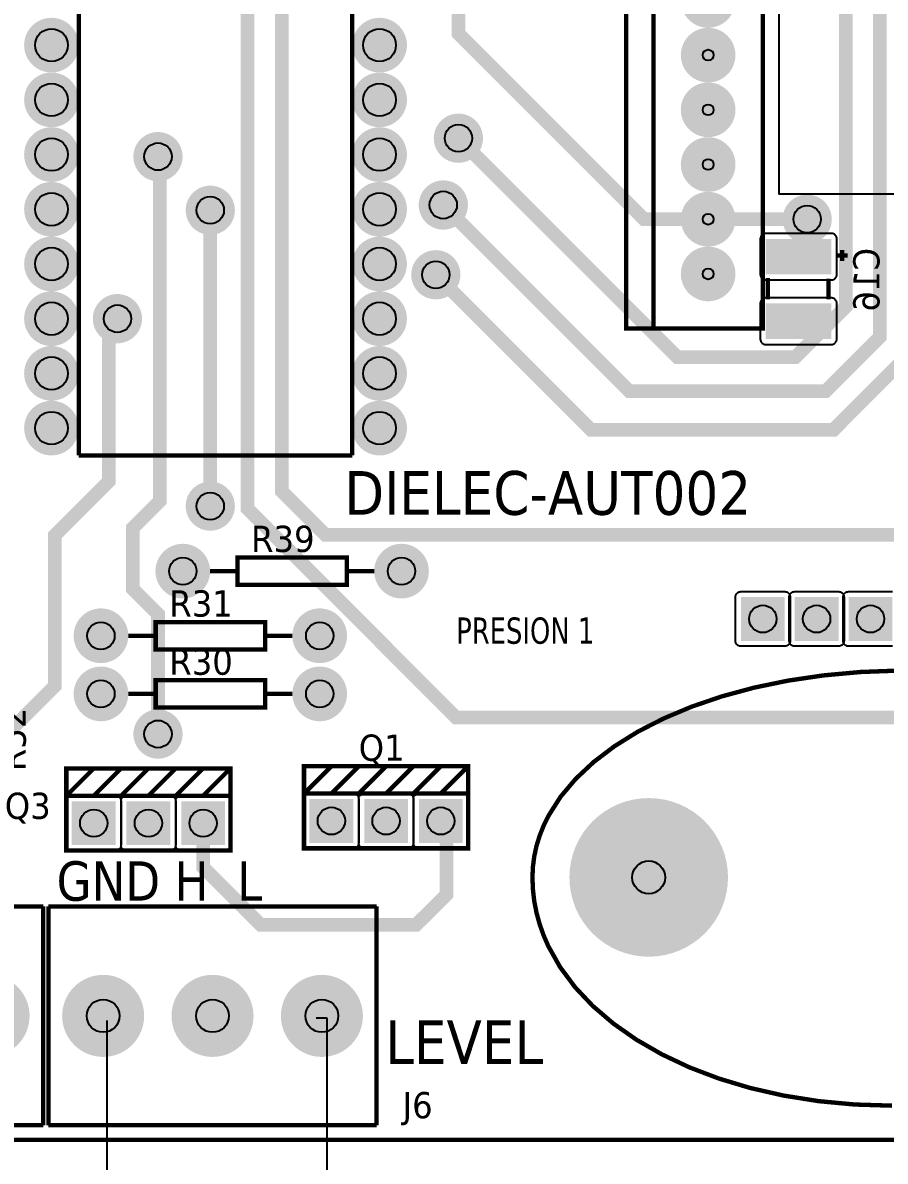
# Model space of a CAD drawing. Header units: millimetres. Extents: x 123.5 to 144.3, y 105.4 to 121.6.
# Drawn here: x 127.114 to 129.48, y 109.2 to 112.322 of the extents above; entities that cross this region are included whole.
import ezdxf

# ---------------------------------------------------------------- set-up
doc = ezdxf.new("R2010")
doc.units = ezdxf.units.MM
doc.layers.add('DESC', color=250, linetype='Continuous')
doc.layers.add('WIRES', color=7, linetype='Continuous')
doc.styles.get("Standard").update_dxf_attribs({"font": 'tahoma.ttf'})

# ---------------------------------------------------------------- blocks, each defined once
blk = doc.blocks.new('RPAD')
blk.add_trace([(-0.5, -0.5), (-0.5, 0.5), (0.5, -0.5), (0.5, 0.5)])
blk = doc.blocks.new('EPAD')
at = {"const_width": 0.5}
blk.add_lwpolyline([(-0.25, 0, 1), (0.25, 0, 1)], format="xyb", close=True, dxfattribs=at)
blk = doc.blocks.new('tarjetaa')
for points, const_width in [([(127.5557, 109.8881), (132.5833, 109.8881), (132.5833, 114.3448), (127.5557, 114.3448), (127.5557, 109.8881)], 0.008), ([(127.5557, 109.8881), (132.5833, 109.8881), (132.5833, 114.3448), (127.5557, 114.3448), (127.5557, 109.8881)], 0.008), ([(127.5557, 109.8881), (132.5833, 109.8881), (132.5833, 114.3448), (127.5557, 114.3448), (127.5557, 109.8881)], 0.008), ([(129.7128, 111.3707), (129.9628, 111.3707), (129.9628, 113.4707), (129.7128, 113.4707), (129.7128, 111.3707)], 0.008), ([(129.7128, 111.3707), (129.9628, 111.3707), (129.9628, 113.4707), (129.7128, 113.4707), (129.7128, 111.3707)], 0.008), ([(129.7128, 111.3707), (129.9628, 111.3707), (129.9628, 113.4707), (129.7128, 113.4707), (129.7128, 111.3707)], 0.008), ([(129.7628, 111.3707), (129.7628, 113.4707)], 0.008), ([(129.7628, 111.3707), (129.7628, 113.4707)], 0.008), ([(129.7628, 111.3707), (129.7628, 113.4707)], 0.008), ([(128.712, 113.1389), (128.712, 111.1389)], 0.008), ([(128.712, 113.1389), (128.712, 111.1389)], 0.008), ([(128.712, 113.1389), (128.712, 111.1389)], 0.008), ([(129.212, 113.1389), (129.212, 111.1389)], 0.008), ([(129.212, 113.1389), (129.212, 111.1389)], 0.008), ([(129.212, 113.1389), (129.212, 111.1389)], 0.008), ([(130.4312, 110.9935), (129.1629, 110.9935), (129.0832, 111.0731), (129.0832, 112.6547), (128.9753, 112.7626)], 0.025), ([(131.8375, 110.9676), (130.9824, 110.9676), (130.675, 110.6601), (129.4017, 110.6601), (129.0203, 111.0416), (129.0203, 112.5398), (128.9117, 112.6484)], 0.025), ([(130.0439, 111.5707), (129.8628, 111.5707), (129.7455, 111.5707), (129.4065, 111.9098), (129.4065, 112.3407), (129.3861, 112.361)], 0.025), ([(129.4061, 111.7188), (129.8065, 111.3183), (130.0222, 111.3183), (130.1147, 111.4108), (130.1147, 112.0259), (130.3825, 112.2936)], 0.025), ([(129.3785, 111.5967), (129.7188, 111.2564), (130.0776, 111.2564), (130.1769, 111.3557), (130.1769, 111.6217), (130.1769, 111.955), (130.3932, 112.1713), (130.587, 112.1713), (130.662, 112.2463)], 0.025), ([(128.8568, 110.6296), (128.8568, 110.8487), (128.8105, 110.895), (128.8105, 111.0061), (128.8599, 111.0555), (128.8599, 111.6821), (128.8568, 111.6851)], 0.025), ([(128.9524, 111.0463), (128.9524, 111.5596), (128.9524, 111.5871)], 0.025), ([(129.3648, 111.4692), (129.6485, 111.1855), (130.0918, 111.1855), (130.4109, 111.5047), (130.6591, 111.5047)], 0.025), ([(130.0981, 111.5042), (130.1181, 111.5042)], 0.008), ([(130.0981, 111.5042), (130.1181, 111.5042)], 0.008), ([(130.0981, 111.5042), (130.1181, 111.5042)], 0.008), ([(130.1081, 111.4942), (130.1081, 111.5142)], 0.008), ([(130.1081, 111.4942), (130.1081, 111.5142)], 0.008), ([(130.1081, 111.4942), (130.1081, 111.5142)], 0.008), ([(129.9721, 111.4242), (129.9721, 111.4632)], 0.008), ([(129.9721, 111.4242), (129.9721, 111.4632)], 0.008), ([(129.9721, 111.4242), (129.9721, 111.4632)], 0.008), ([(130.0831, 111.4242), (130.0831, 111.4622)], 0.008), ([(130.0831, 111.4242), (130.0831, 111.4622)], 0.008), ([(130.0831, 111.4242), (130.0831, 111.4622)], 0.008), ([(127.9415, 110.5692), (128.1384, 110.5692), (128.2722, 110.4353), (128.3863, 110.4353), (128.4792, 110.5282), (128.668, 110.7171), (128.668, 110.9183), (128.668, 110.9926), (128.7671, 111.0917), (128.7671, 111.3734), (128.7826, 111.3889)], 0.025), ([(129.212, 111.1389), (128.712, 111.1389)], 0.008), ([(129.212, 111.1389), (128.712, 111.1389)], 0.008), ([(129.212, 111.1389), (128.712, 111.1389)], 0.008), ([(129.0021, 110.9024), (129.2021, 110.9024), (129.2021, 110.9524), (129.0021, 110.9524), (129.0021, 110.9024)], 0.008), ([(129.0021, 110.9024), (129.2021, 110.9024), (129.2021, 110.9524), (129.0021, 110.9524), (129.0021, 110.9024)], 0.008), ([(129.0021, 110.9024), (129.2021, 110.9024), (129.2021, 110.9524), (129.0021, 110.9524), (129.0021, 110.9024)], 0.008), ([(128.9521, 110.9274), (129.0021, 110.9274)], 0.008), ([(128.9521, 110.9274), (129.0021, 110.9274)], 0.008), ([(128.9521, 110.9274), (129.0021, 110.9274)], 0.008), ([(129.2021, 110.9274), (129.2521, 110.9274)], 0.008), ([(129.2021, 110.9274), (129.2521, 110.9274)], 0.008), ([(129.2021, 110.9274), (129.2521, 110.9274)], 0.008), ([(128.8525, 110.7843), (129.0525, 110.7843), (129.0525, 110.8343), (128.8525, 110.8343), (128.8525, 110.7843)], 0.008), ([(128.8525, 110.7843), (129.0525, 110.7843), (129.0525, 110.8343), (128.8525, 110.8343), (128.8525, 110.7843)], 0.008), ([(128.8525, 110.7843), (129.0525, 110.7843), (129.0525, 110.8343), (128.8525, 110.8343), (128.8525, 110.7843)], 0.008), ([(128.8025, 110.8093), (128.8525, 110.8093)], 0.008), ([(128.8025, 110.8093), (128.8525, 110.8093)], 0.008), ([(128.8025, 110.8093), (128.8525, 110.8093)], 0.008), ([(129.0525, 110.8093), (129.1025, 110.8093)], 0.008), ([(129.0525, 110.8093), (129.1025, 110.8093)], 0.008), ([(129.0525, 110.8093), (129.1025, 110.8093)], 0.008), ([(130.2108, 110.7456), (130.141, 110.743), (130.0735, 110.7368), (130.0086, 110.7272), (129.9467, 110.7144), (129.888, 110.6985), (129.8328, 110.6797), (129.7815, 110.6581), (129.7343, 110.634), (129.6916, 110.6074), (129.6536, 110.5786), (129.6206, 110.5477), (129.5929, 110.5149), (129.5709, 110.4803), (129.5621, 110.4624), (129.5548, 110.4441), (129.549, 110.4254), (129.5449, 110.4065), (129.5424, 110.3872), (129.5415, 110.3676), (129.5424, 110.3457), (129.5448, 110.3242), (129.5489, 110.3031), (129.5546, 110.2823), (129.5618, 110.2619), (129.5705, 110.2419), (129.5922, 110.2034), (129.6195, 110.1668), (129.652, 110.1324), (129.6895, 110.1004), (129.7316, 110.0709), (129.778, 110.0442), (129.8284, 110.0204), (129.8826, 109.9998), (129.9402, 109.9825), (130.001, 109.9687), (130.0646, 109.9586), (130.1307, 109.9524), (130.199, 109.9503)], 0.008), ([(130.2108, 110.7456), (130.141, 110.743), (130.0735, 110.7368), (130.0086, 110.7272), (129.9467, 110.7144), (129.888, 110.6985), (129.8328, 110.6797), (129.7815, 110.6581), (129.7343, 110.634), (129.6916, 110.6074), (129.6536, 110.5786), (129.6206, 110.5477), (129.5929, 110.5149), (129.5709, 110.4803), (129.5621, 110.4624), (129.5548, 110.4441), (129.549, 110.4254), (129.5449, 110.4065), (129.5424, 110.3872), (129.5415, 110.3676), (129.5424, 110.3457), (129.5448, 110.3242), (129.5489, 110.3031), (129.5546, 110.2823), (129.5618, 110.2619), (129.5705, 110.2419), (129.5922, 110.2034), (129.6195, 110.1668), (129.652, 110.1324), (129.6895, 110.1004), (129.7316, 110.0709), (129.778, 110.0442), (129.8284, 110.0204), (129.8826, 109.9998), (129.9402, 109.9825), (130.001, 109.9687), (130.0646, 109.9586), (130.1307, 109.9524), (130.199, 109.9503)], 0.008), ([(130.2108, 110.7456), (130.141, 110.743), (130.0735, 110.7368), (130.0086, 110.7272), (129.9467, 110.7144), (129.888, 110.6985), (129.8328, 110.6797), (129.7815, 110.6581), (129.7343, 110.634), (129.6916, 110.6074), (129.6536, 110.5786), (129.6206, 110.5477), (129.5929, 110.5149), (129.5709, 110.4803), (129.5621, 110.4624), (129.5548, 110.4441), (129.549, 110.4254), (129.5449, 110.4065), (129.5424, 110.3872), (129.5415, 110.3676), (129.5424, 110.3457), (129.5448, 110.3242), (129.5489, 110.3031), (129.5546, 110.2823), (129.5618, 110.2619), (129.5705, 110.2419), (129.5922, 110.2034), (129.6195, 110.1668), (129.652, 110.1324), (129.6895, 110.1004), (129.7316, 110.0709), (129.778, 110.0442), (129.8284, 110.0204), (129.8826, 109.9998), (129.9402, 109.9825), (130.001, 109.9687), (130.0646, 109.9586), (130.1307, 109.9524), (130.199, 109.9503)], 0.008), ([(128.8525, 110.678), (129.0525, 110.678), (129.0525, 110.728), (128.8525, 110.728), (128.8525, 110.678)], 0.008), ([(128.8525, 110.678), (129.0525, 110.678), (129.0525, 110.728), (128.8525, 110.728), (128.8525, 110.678)], 0.008), ([(128.8525, 110.678), (129.0525, 110.678), (129.0525, 110.728), (128.8525, 110.728), (128.8525, 110.678)], 0.008), ([(128.8025, 110.703), (128.8525, 110.703)], 0.008), ([(128.8025, 110.703), (128.8525, 110.703)], 0.008), ([(128.8025, 110.703), (128.8525, 110.703)], 0.008), ([(129.0525, 110.703), (129.1025, 110.703)], 0.008), ([(129.0525, 110.703), (129.1025, 110.703)], 0.008), ([(129.0525, 110.703), (129.1025, 110.703)], 0.008), ([(128.6892, 110.5168), (128.6892, 110.5668), (128.9892, 110.5668), (128.9892, 110.5168)], 0.008), ([(128.6892, 110.5168), (128.7392, 110.5668)], 0.008), ([(128.6892, 110.5168), (128.6892, 110.5668), (128.9892, 110.5668), (128.9892, 110.5168)], 0.008), ([(128.6892, 110.5168), (128.7392, 110.5668)], 0.008), ([(128.6892, 110.5168), (128.6892, 110.5668), (128.9892, 110.5668), (128.9892, 110.5168)], 0.008), ([(128.6892, 110.5168), (128.7392, 110.5668)], 0.008), ([(128.7392, 110.5168), (128.7892, 110.5668)], 0.008), ([(128.7392, 110.5168), (128.7892, 110.5668)], 0.008), ([(128.7392, 110.5168), (128.7892, 110.5668)], 0.008), ([(128.7892, 110.5168), (128.8392, 110.5668)], 0.008), ([(128.7892, 110.5168), (128.8392, 110.5668)], 0.008), ([(128.7892, 110.5168), (128.8392, 110.5668)], 0.008), ([(128.8392, 110.5168), (128.8892, 110.5668)], 0.008), ([(128.8392, 110.5168), (128.8892, 110.5668)], 0.008), ([(128.8392, 110.5168), (128.8892, 110.5668)], 0.008), ([(128.8892, 110.5168), (128.9392, 110.5668)], 0.008), ([(128.8892, 110.5168), (128.9392, 110.5668)], 0.008), ([(128.8892, 110.5168), (128.9392, 110.5668)], 0.008), ([(128.9392, 110.5168), (128.9892, 110.5668)], 0.008), ([(128.9392, 110.5168), (128.9892, 110.5668)], 0.008), ([(128.9392, 110.5168), (128.9892, 110.5668)], 0.008), ([(129.1238, 110.5207), (129.1238, 110.5707), (129.4238, 110.5707), (129.4238, 110.5207)], 0.008), ([(129.1238, 110.5207), (129.1738, 110.5707)], 0.008), ([(129.1238, 110.5207), (129.1238, 110.5707), (129.4238, 110.5707), (129.4238, 110.5207)], 0.008), ([(129.1238, 110.5207), (129.1738, 110.5707)], 0.008), ([(129.1238, 110.5207), (129.1238, 110.5707), (129.4238, 110.5707), (129.4238, 110.5207)], 0.008), ([(129.1238, 110.5207), (129.1738, 110.5707)], 0.008), ([(129.1738, 110.5207), (129.2238, 110.5707)], 0.008), ([(129.1738, 110.5207), (129.2238, 110.5707)], 0.008), ([(129.1738, 110.5207), (129.2238, 110.5707)], 0.008), ([(129.2238, 110.5207), (129.2738, 110.5707)], 0.008), ([(129.2238, 110.5207), (129.2738, 110.5707)], 0.008), ([(129.2238, 110.5207), (129.2738, 110.5707)], 0.008), ([(129.2738, 110.5207), (129.3238, 110.5707)], 0.008), ([(129.2738, 110.5207), (129.3238, 110.5707)], 0.008), ([(129.2738, 110.5207), (129.3238, 110.5707)], 0.008), ([(129.3238, 110.5207), (129.3738, 110.5707)], 0.008), ([(129.3238, 110.5207), (129.3738, 110.5707)], 0.008), ([(129.3238, 110.5207), (129.3738, 110.5707)], 0.008), ([(129.3738, 110.5207), (129.4238, 110.5707)], 0.008), ([(129.3738, 110.5207), (129.4238, 110.5707)], 0.008), ([(129.3738, 110.5207), (129.4238, 110.5707)], 0.008), ([(128.6892, 110.4168), (128.9892, 110.4168), (128.9892, 110.5168), (128.6892, 110.5168), (128.6892, 110.4168)], 0.008), ([(128.6892, 110.4168), (128.9892, 110.4168), (128.9892, 110.5168), (128.6892, 110.5168), (128.6892, 110.4168)], 0.008), ([(128.6892, 110.4168), (128.9892, 110.4168), (128.9892, 110.5168), (128.6892, 110.5168), (128.6892, 110.4168)], 0.008), ([(129.1238, 110.4207), (129.4238, 110.4207), (129.4238, 110.5207), (129.1238, 110.5207), (129.1238, 110.4207)], 0.008), ([(129.1238, 110.4207), (129.4238, 110.4207), (129.4238, 110.5207), (129.1238, 110.5207), (129.1238, 110.4207)], 0.008), ([(129.1238, 110.4207), (129.4238, 110.4207), (129.4238, 110.5207), (129.1238, 110.5207), (129.1238, 110.4207)], 0.008), ([(128.9392, 110.4668), (128.9392, 110.3864), (129.0448, 110.2807), (129.3287, 110.2807), (129.3842, 110.3361), (129.3842, 110.4604), (129.3738, 110.4707)], 0.025), ([(128.247, 110.3144), (128.647, 110.3144)], 0.008), ([(128.247, 110.3144), (128.647, 110.3144)], 0.008), ([(128.247, 110.3144), (128.647, 110.3144)], 0.008), ([(128.647, 110.3144), (128.647, 109.9144)], 0.008), ([(128.647, 110.3144), (128.647, 109.9144)], 0.008), ([(128.647, 110.3144), (128.647, 109.9144)], 0.008), ([(128.6565, 109.9144), (128.6565, 110.3144)], 0.008), ([(129.2565, 110.3144), (128.6565, 110.3144)], 0.008), ([(128.6565, 109.9144), (128.6565, 110.3144)], 0.008), ([(129.2565, 110.3144), (128.6565, 110.3144)], 0.008), ([(128.6565, 109.9144), (128.6565, 110.3144)], 0.008), ([(129.2565, 110.3144), (128.6565, 110.3144)], 0.008), ([(129.2565, 109.9144), (129.2565, 110.3144)], 0.008), ([(129.2565, 109.9144), (129.2565, 110.3144)], 0.008), ([(129.2565, 109.9144), (129.2565, 110.3144)], 0.008), ([(128.247, 109.9144), (128.647, 109.9144)], 0.008), ([(128.247, 109.9144), (128.647, 109.9144)], 0.008), ([(128.247, 109.9144), (128.647, 109.9144)], 0.008), ([(128.6565, 109.9144), (129.2565, 109.9144)], 0.008), ([(128.6565, 109.9144), (129.2565, 109.9144)], 0.008), ([(128.6565, 109.9144), (129.2565, 109.9144)], 0.008)]:
    blk.add_lwpolyline(points, dxfattribs=dict(const_width=const_width))
for points in [[(129.9921, 113.3282), (129.9921, 111.6172), (130.3417, 111.6172), (130.3417, 113.3282), (129.9921, 113.3282)], [(130.1996, 110.79), (130.1196, 110.79), (130.1186, 110.7901), (130.1176, 110.7902), (130.1166, 110.7905), (130.1157, 110.7908), (130.1148, 110.7912), (130.114, 110.7917), (130.1132, 110.7923), (130.1125, 110.7929), (130.1119, 110.7936), (130.1113, 110.7944), (130.1108, 110.7952), (130.1104, 110.7961), (130.1101, 110.797), (130.1098, 110.798), (130.1097, 110.799), (130.1096, 110.8), (130.1096, 110.88), (130.1097, 110.8811), (130.1098, 110.8821), (130.1101, 110.8831), (130.1104, 110.884), (130.1108, 110.8849), (130.1113, 110.8857), (130.1119, 110.8864), (130.1125, 110.8871), (130.1132, 110.8878), (130.114, 110.8884), (130.1148, 110.8889), (130.1157, 110.8893), (130.1166, 110.8896), (130.1176, 110.8898), (130.1186, 110.89), (130.1196, 110.89), (130.1996, 110.89)]]:
    blk.add_lwpolyline(points)
for points in [[(130.0981, 111.4697), (130.0981, 111.5347), (130.0981, 111.5358), (130.0979, 111.5368), (130.0977, 111.5378), (130.0974, 111.5387), (130.0969, 111.5396), (130.0964, 111.5404), (130.0959, 111.5411), (130.0952, 111.5419), (130.0945, 111.5425), (130.0938, 111.5431), (130.0929, 111.5436), (130.0921, 111.544), (130.0911, 111.5443), (130.0902, 111.5445), (130.0892, 111.5447), (130.0881, 111.5447), (129.9681, 111.5447), (129.9671, 111.5447), (129.9661, 111.5445), (129.9651, 111.5443), (129.9642, 111.544), (129.9633, 111.5436), (129.9625, 111.5431), (129.9617, 111.5425), (129.961, 111.5419), (129.9604, 111.5411), (129.9598, 111.5404), (129.9593, 111.5396), (129.9589, 111.5387), (129.9586, 111.5378), (129.9583, 111.5368), (129.9582, 111.5358), (129.9581, 111.5347), (129.9581, 111.4697), (129.9582, 111.4687), (129.9583, 111.4677), (129.9586, 111.4667), (129.9589, 111.4658), (129.9593, 111.4649), (129.9598, 111.4641), (129.9604, 111.4633), (129.961, 111.4626), (129.9617, 111.462), (129.9625, 111.4614), (129.9633, 111.4609), (129.9642, 111.4605), (129.9651, 111.4602), (129.9661, 111.4599), (129.9671, 111.4598), (129.9681, 111.4597), (130.0881, 111.4597), (130.0892, 111.4598), (130.0902, 111.4599), (130.0911, 111.4602), (130.0921, 111.4605), (130.0929, 111.4609), (130.0938, 111.4614), (130.0945, 111.462), (130.0952, 111.4626), (130.0959, 111.4633), (130.0964, 111.4641), (130.0969, 111.4649), (130.0974, 111.4658), (130.0977, 111.4667), (130.0979, 111.4677), (130.0981, 111.4687), (130.0981, 111.4697)], [(130.0981, 111.3517), (130.0981, 111.4167), (130.0981, 111.4178), (130.0979, 111.4188), (130.0977, 111.4198), (130.0974, 111.4207), (130.0969, 111.4216), (130.0964, 111.4224), (130.0959, 111.4231), (130.0952, 111.4239), (130.0945, 111.4245), (130.0938, 111.4251), (130.0929, 111.4256), (130.0921, 111.426), (130.0911, 111.4263), (130.0902, 111.4265), (130.0892, 111.4267), (130.0881, 111.4267), (129.9681, 111.4267), (129.9671, 111.4267), (129.9661, 111.4265), (129.9651, 111.4263), (129.9642, 111.426), (129.9633, 111.4256), (129.9625, 111.4251), (129.9617, 111.4245), (129.961, 111.4239), (129.9604, 111.4231), (129.9598, 111.4224), (129.9593, 111.4216), (129.9589, 111.4207), (129.9586, 111.4198), (129.9583, 111.4188), (129.9582, 111.4178), (129.9581, 111.4167), (129.9581, 111.3517), (129.9582, 111.3507), (129.9583, 111.3497), (129.9586, 111.3487), (129.9589, 111.3478), (129.9593, 111.3469), (129.9598, 111.3461), (129.9604, 111.3453), (129.961, 111.3446), (129.9617, 111.344), (129.9625, 111.3434), (129.9633, 111.3429), (129.9642, 111.3425), (129.9651, 111.3422), (129.9661, 111.3419), (129.9671, 111.3418), (129.9681, 111.3417), (130.0881, 111.3417), (130.0892, 111.3418), (130.0902, 111.3419), (130.0911, 111.3422), (130.0921, 111.3425), (130.0929, 111.3429), (130.0938, 111.3434), (130.0945, 111.344), (130.0952, 111.3446), (130.0959, 111.3453), (130.0964, 111.3461), (130.0969, 111.3469), (130.0974, 111.3478), (130.0977, 111.3487), (130.0979, 111.3497), (130.0981, 111.3507), (130.0981, 111.3517)], [(130.0028, 110.79), (129.9228, 110.79), (129.9217, 110.7901), (129.9207, 110.7902), (129.9198, 110.7905), (129.9188, 110.7908), (129.918, 110.7912), (129.9171, 110.7917), (129.9164, 110.7923), (129.9157, 110.7929), (129.915, 110.7936), (129.9145, 110.7944), (129.914, 110.7952), (129.9135, 110.7961), (129.9132, 110.797), (129.913, 110.798), (129.9128, 110.799), (129.9128, 110.8), (129.9128, 110.88), (129.9128, 110.8811), (129.913, 110.8821), (129.9132, 110.8831), (129.9135, 110.884), (129.914, 110.8849), (129.9145, 110.8857), (129.915, 110.8864), (129.9157, 110.8871), (129.9164, 110.8878), (129.9171, 110.8884), (129.918, 110.8889), (129.9188, 110.8893), (129.9198, 110.8896), (129.9207, 110.8898), (129.9217, 110.89), (129.9228, 110.89), (130.0028, 110.89), (130.0038, 110.89), (130.0048, 110.8898), (130.0058, 110.8896), (130.0067, 110.8893), (130.0076, 110.8889), (130.0084, 110.8884), (130.0092, 110.8878), (130.0099, 110.8871), (130.0105, 110.8864), (130.0111, 110.8857), (130.0116, 110.8849), (130.012, 110.884), (130.0123, 110.8831), (130.0126, 110.8821), (130.0127, 110.8811), (130.0128, 110.88), (130.0128, 110.8), (130.0127, 110.799), (130.0126, 110.798), (130.0123, 110.797), (130.012, 110.7961), (130.0116, 110.7952), (130.0111, 110.7944), (130.0105, 110.7936), (130.0099, 110.7929), (130.0092, 110.7923), (130.0084, 110.7917), (130.0076, 110.7912), (130.0067, 110.7908), (130.0058, 110.7905), (130.0048, 110.7902), (130.0038, 110.7901), (130.0028, 110.79)], [(130.1012, 110.79), (130.0212, 110.79), (130.0202, 110.7901), (130.0192, 110.7902), (130.0182, 110.7905), (130.0173, 110.7908), (130.0164, 110.7912), (130.0156, 110.7917), (130.0148, 110.7923), (130.0141, 110.7929), (130.0134, 110.7936), (130.0129, 110.7944), (130.0124, 110.7952), (130.012, 110.7961), (130.0116, 110.797), (130.0114, 110.798), (130.0112, 110.799), (130.0112, 110.8), (130.0112, 110.88), (130.0112, 110.8811), (130.0114, 110.8821), (130.0116, 110.8831), (130.012, 110.884), (130.0124, 110.8849), (130.0129, 110.8857), (130.0134, 110.8864), (130.0141, 110.8871), (130.0148, 110.8878), (130.0156, 110.8884), (130.0164, 110.8889), (130.0173, 110.8893), (130.0182, 110.8896), (130.0192, 110.8898), (130.0202, 110.89), (130.0212, 110.89), (130.1012, 110.89), (130.1022, 110.89), (130.1032, 110.8898), (130.1042, 110.8896), (130.1051, 110.8893), (130.106, 110.8889), (130.1068, 110.8884), (130.1076, 110.8878), (130.1083, 110.8871), (130.1089, 110.8864), (130.1095, 110.8857), (130.11, 110.8849), (130.1104, 110.884), (130.1108, 110.8831), (130.111, 110.8821), (130.1111, 110.8811), (130.1112, 110.88), (130.1112, 110.8), (130.1111, 110.799), (130.111, 110.798), (130.1108, 110.797), (130.1104, 110.7961), (130.11, 110.7952), (130.1095, 110.7944), (130.1089, 110.7936), (130.1083, 110.7929), (130.1076, 110.7923), (130.1068, 110.7917), (130.106, 110.7912), (130.1051, 110.7908), (130.1042, 110.7905), (130.1032, 110.7902), (130.1022, 110.7901), (130.1012, 110.79)], [(128.6992, 110.5168), (128.7792, 110.5168), (128.7802, 110.5168), (128.7812, 110.5166), (128.7822, 110.5164), (128.7831, 110.516), (128.784, 110.5156), (128.7848, 110.5151), (128.7856, 110.5146), (128.7863, 110.5139), (128.7869, 110.5132), (128.7875, 110.5124), (128.788, 110.5116), (128.7884, 110.5107), (128.7887, 110.5098), (128.789, 110.5089), (128.7891, 110.5079), (128.7892, 110.5068), (128.7892, 110.4268), (128.7891, 110.4258), (128.789, 110.4248), (128.7887, 110.4238), (128.7884, 110.4229), (128.788, 110.422), (128.7875, 110.4212), (128.7869, 110.4204), (128.7863, 110.4197), (128.7856, 110.4191), (128.7848, 110.4185), (128.784, 110.418), (128.7831, 110.4176), (128.7822, 110.4173), (128.7812, 110.417), (128.7802, 110.4169), (128.7792, 110.4168), (128.6992, 110.4168), (128.6981, 110.4169), (128.6971, 110.417), (128.6961, 110.4173), (128.6952, 110.4176), (128.6943, 110.418), (128.6935, 110.4185), (128.6927, 110.4191), (128.692, 110.4197), (128.6914, 110.4204), (128.6908, 110.4212), (128.6903, 110.422), (128.6899, 110.4229), (128.6896, 110.4238), (128.6894, 110.4248), (128.6892, 110.4258), (128.6892, 110.4268), (128.6892, 110.5068), (128.6892, 110.5079), (128.6894, 110.5089), (128.6896, 110.5098), (128.6899, 110.5107), (128.6903, 110.5116), (128.6908, 110.5124), (128.6914, 110.5132), (128.692, 110.5139), (128.6927, 110.5146), (128.6935, 110.5151), (128.6943, 110.5156), (128.6952, 110.516), (128.6961, 110.5164), (128.6971, 110.5166), (128.6981, 110.5168), (128.6992, 110.5168)], [(128.7992, 110.5168), (128.8792, 110.5168), (128.8802, 110.5168), (128.8812, 110.5166), (128.8822, 110.5164), (128.8831, 110.516), (128.884, 110.5156), (128.8848, 110.5151), (128.8856, 110.5146), (128.8863, 110.5139), (128.8869, 110.5132), (128.8875, 110.5124), (128.888, 110.5116), (128.8884, 110.5107), (128.8887, 110.5098), (128.889, 110.5089), (128.8891, 110.5079), (128.8892, 110.5068), (128.8892, 110.4268), (128.8891, 110.4258), (128.889, 110.4248), (128.8887, 110.4238), (128.8884, 110.4229), (128.888, 110.422), (128.8875, 110.4212), (128.8869, 110.4204), (128.8863, 110.4197), (128.8856, 110.4191), (128.8848, 110.4185), (128.884, 110.418), (128.8831, 110.4176), (128.8822, 110.4173), (128.8812, 110.417), (128.8802, 110.4169), (128.8792, 110.4168), (128.7992, 110.4168), (128.7981, 110.4169), (128.7971, 110.417), (128.7961, 110.4173), (128.7952, 110.4176), (128.7943, 110.418), (128.7935, 110.4185), (128.7927, 110.4191), (128.792, 110.4197), (128.7914, 110.4204), (128.7908, 110.4212), (128.7903, 110.422), (128.7899, 110.4229), (128.7896, 110.4238), (128.7894, 110.4248), (128.7892, 110.4258), (128.7892, 110.4268), (128.7892, 110.5068), (128.7892, 110.5079), (128.7894, 110.5089), (128.7896, 110.5098), (128.7899, 110.5107), (128.7903, 110.5116), (128.7908, 110.5124), (128.7914, 110.5132), (128.792, 110.5139), (128.7927, 110.5146), (128.7935, 110.5151), (128.7943, 110.5156), (128.7952, 110.516), (128.7961, 110.5164), (128.7971, 110.5166), (128.7981, 110.5168), (128.7992, 110.5168)], [(128.8992, 110.5168), (128.9792, 110.5168), (128.9802, 110.5168), (128.9812, 110.5166), (128.9822, 110.5164), (128.9831, 110.516), (128.984, 110.5156), (128.9848, 110.5151), (128.9856, 110.5146), (128.9863, 110.5139), (128.9869, 110.5132), (128.9875, 110.5124), (128.988, 110.5116), (128.9884, 110.5107), (128.9887, 110.5098), (128.989, 110.5089), (128.9891, 110.5079), (128.9892, 110.5068), (128.9892, 110.4268), (128.9891, 110.4258), (128.989, 110.4248), (128.9887, 110.4238), (128.9884, 110.4229), (128.988, 110.422), (128.9875, 110.4212), (128.9869, 110.4204), (128.9863, 110.4197), (128.9856, 110.4191), (128.9848, 110.4185), (128.984, 110.418), (128.9831, 110.4176), (128.9822, 110.4173), (128.9812, 110.417), (128.9802, 110.4169), (128.9792, 110.4168), (128.8992, 110.4168), (128.8981, 110.4169), (128.8971, 110.417), (128.8961, 110.4173), (128.8952, 110.4176), (128.8943, 110.418), (128.8935, 110.4185), (128.8927, 110.4191), (128.892, 110.4197), (128.8914, 110.4204), (128.8908, 110.4212), (128.8903, 110.422), (128.8899, 110.4229), (128.8896, 110.4238), (128.8894, 110.4248), (128.8892, 110.4258), (128.8892, 110.4268), (128.8892, 110.5068), (128.8892, 110.5079), (128.8894, 110.5089), (128.8896, 110.5098), (128.8899, 110.5107), (128.8903, 110.5116), (128.8908, 110.5124), (128.8914, 110.5132), (128.892, 110.5139), (128.8927, 110.5146), (128.8935, 110.5151), (128.8943, 110.5156), (128.8952, 110.516), (128.8961, 110.5164), (128.8971, 110.5166), (128.8981, 110.5168), (128.8992, 110.5168)], [(129.1338, 110.5207), (129.2138, 110.5207), (129.2148, 110.5207), (129.2158, 110.5205), (129.2168, 110.5203), (129.2177, 110.52), (129.2186, 110.5196), (129.2194, 110.5191), (129.2202, 110.5185), (129.2209, 110.5179), (129.2215, 110.5172), (129.2221, 110.5164), (129.2226, 110.5156), (129.223, 110.5147), (129.2234, 110.5138), (129.2236, 110.5128), (129.2237, 110.5118), (129.2238, 110.5107), (129.2238, 110.4307), (129.2237, 110.4297), (129.2236, 110.4287), (129.2234, 110.4277), (129.223, 110.4268), (129.2226, 110.4259), (129.2221, 110.4251), (129.2215, 110.4243), (129.2209, 110.4236), (129.2202, 110.423), (129.2194, 110.4224), (129.2186, 110.4219), (129.2177, 110.4215), (129.2168, 110.4212), (129.2158, 110.4209), (129.2148, 110.4208), (129.2138, 110.4207), (129.1338, 110.4207), (129.1328, 110.4208), (129.1318, 110.4209), (129.1308, 110.4212), (129.1299, 110.4215), (129.129, 110.4219), (129.1282, 110.4224), (129.1274, 110.423), (129.1267, 110.4236), (129.126, 110.4243), (129.1255, 110.4251), (129.125, 110.4259), (129.1246, 110.4268), (129.1242, 110.4277), (129.124, 110.4287), (129.1238, 110.4297), (129.1238, 110.4307), (129.1238, 110.5107), (129.1238, 110.5118), (129.124, 110.5128), (129.1242, 110.5138), (129.1246, 110.5147), (129.125, 110.5156), (129.1255, 110.5164), (129.126, 110.5172), (129.1267, 110.5179), (129.1274, 110.5185), (129.1282, 110.5191), (129.129, 110.5196), (129.1299, 110.52), (129.1308, 110.5203), (129.1318, 110.5205), (129.1328, 110.5207), (129.1338, 110.5207)], [(129.2338, 110.5207), (129.3138, 110.5207), (129.3148, 110.5207), (129.3158, 110.5205), (129.3168, 110.5203), (129.3177, 110.52), (129.3186, 110.5196), (129.3194, 110.5191), (129.3202, 110.5185), (129.3209, 110.5179), (129.3215, 110.5172), (129.3221, 110.5164), (129.3226, 110.5156), (129.323, 110.5147), (129.3234, 110.5138), (129.3236, 110.5128), (129.3237, 110.5118), (129.3238, 110.5107), (129.3238, 110.4307), (129.3237, 110.4297), (129.3236, 110.4287), (129.3234, 110.4277), (129.323, 110.4268), (129.3226, 110.4259), (129.3221, 110.4251), (129.3215, 110.4243), (129.3209, 110.4236), (129.3202, 110.423), (129.3194, 110.4224), (129.3186, 110.4219), (129.3177, 110.4215), (129.3168, 110.4212), (129.3158, 110.4209), (129.3148, 110.4208), (129.3138, 110.4207), (129.2338, 110.4207), (129.2328, 110.4208), (129.2318, 110.4209), (129.2308, 110.4212), (129.2299, 110.4215), (129.229, 110.4219), (129.2282, 110.4224), (129.2274, 110.423), (129.2267, 110.4236), (129.226, 110.4243), (129.2255, 110.4251), (129.225, 110.4259), (129.2246, 110.4268), (129.2242, 110.4277), (129.224, 110.4287), (129.2238, 110.4297), (129.2238, 110.4307), (129.2238, 110.5107), (129.2238, 110.5118), (129.224, 110.5128), (129.2242, 110.5138), (129.2246, 110.5147), (129.225, 110.5156), (129.2255, 110.5164), (129.226, 110.5172), (129.2267, 110.5179), (129.2274, 110.5185), (129.2282, 110.5191), (129.229, 110.5196), (129.2299, 110.52), (129.2308, 110.5203), (129.2318, 110.5205), (129.2328, 110.5207), (129.2338, 110.5207)], [(129.3338, 110.5207), (129.4138, 110.5207), (129.4148, 110.5207), (129.4158, 110.5205), (129.4168, 110.5203), (129.4177, 110.52), (129.4186, 110.5196), (129.4194, 110.5191), (129.4202, 110.5185), (129.4209, 110.5179), (129.4215, 110.5172), (129.4221, 110.5164), (129.4226, 110.5156), (129.423, 110.5147), (129.4234, 110.5138), (129.4236, 110.5128), (129.4237, 110.5118), (129.4238, 110.5107), (129.4238, 110.4307), (129.4237, 110.4297), (129.4236, 110.4287), (129.4234, 110.4277), (129.423, 110.4268), (129.4226, 110.4259), (129.4221, 110.4251), (129.4215, 110.4243), (129.4209, 110.4236), (129.4202, 110.423), (129.4194, 110.4224), (129.4186, 110.4219), (129.4177, 110.4215), (129.4168, 110.4212), (129.4158, 110.4209), (129.4148, 110.4208), (129.4138, 110.4207), (129.3338, 110.4207), (129.3328, 110.4208), (129.3318, 110.4209), (129.3308, 110.4212), (129.3299, 110.4215), (129.329, 110.4219), (129.3282, 110.4224), (129.3274, 110.423), (129.3267, 110.4236), (129.326, 110.4243), (129.3255, 110.4251), (129.325, 110.4259), (129.3246, 110.4268), (129.3242, 110.4277), (129.324, 110.4287), (129.3238, 110.4297), (129.3238, 110.4307), (129.3238, 110.5107), (129.3238, 110.5118), (129.324, 110.5128), (129.3242, 110.5138), (129.3246, 110.5147), (129.325, 110.5156), (129.3255, 110.5164), (129.326, 110.5172), (129.3267, 110.5179), (129.3274, 110.5185), (129.3282, 110.5191), (129.329, 110.5196), (129.3299, 110.52), (129.3308, 110.5203), (129.3318, 110.5205), (129.3328, 110.5207), (129.3338, 110.5207)]]:
    blk.add_lwpolyline(points, close=True)
for centre, radius in [((128.662, 111.8889), 0.03), ((129.262, 111.8889), 0.03), ((129.8628, 111.8707), 0.01), ((128.662, 111.7889), 0.03), ((129.262, 111.7889), 0.03), ((129.8628, 111.7707), 0.01), ((129.4061, 111.7188), 0.025), ((128.662, 111.6889), 0.03), ((129.262, 111.6889), 0.03), ((128.8568, 111.6851), 0.025), ((129.8628, 111.6707), 0.01), ((128.662, 111.5889), 0.03), ((128.9524, 111.5871), 0.025), ((129.262, 111.5889), 0.03), ((129.3785, 111.5967), 0.025), ((130.0439, 111.5707), 0.025), ((129.8628, 111.5707), 0.01), ((128.662, 111.4889), 0.03), ((129.262, 111.4889), 0.03), ((129.3648, 111.4692), 0.025), ((129.8628, 111.4707), 0.01), ((128.662, 111.3889), 0.03), ((128.7826, 111.3889), 0.025), ((129.262, 111.3889), 0.03), ((128.662, 111.2889), 0.03), ((129.262, 111.2889), 0.03), ((128.662, 111.1889), 0.03), ((129.262, 111.1889), 0.03), ((128.9524, 111.0463), 0.025), ((128.9021, 110.9274), 0.025), ((129.3021, 110.9274), 0.025), ((129.9628, 110.84), 0.025), ((130.0612, 110.84), 0.025), ((130.1596, 110.84), 0.025), ((128.7525, 110.8093), 0.025), ((129.1525, 110.8093), 0.025), ((128.7525, 110.703), 0.025), ((129.1525, 110.703), 0.025), ((128.8568, 110.6296), 0.025), ((128.7392, 110.4668), 0.025), ((128.8392, 110.4668), 0.025), ((128.9392, 110.4668), 0.025), ((129.1738, 110.4707), 0.025), ((129.2738, 110.4707), 0.025), ((129.3738, 110.4707), 0.025), ((129.7541, 110.3676), 0.03), ((128.7565, 110.1144), 0.03), ((128.9565, 110.1144), 0.03), ((129.1565, 110.1144), 0.03)]:
    blk.add_circle(centre, radius)
for name, p, xscale, yscale in [('EPAD', (129.8628, 111.9707), 0.1, 0.1), ('EPAD', (128.662, 111.8889), 0.1, 0.1), ('EPAD', (128.662, 111.8889), 0.08, 0.08), ('EPAD', (129.262, 111.8889), 0.1, 0.1), ('EPAD', (129.262, 111.8889), 0.08, 0.08), ('EPAD', (129.8628, 111.8707), 0.1, 0.1), ('EPAD', (129.8628, 111.8707), 0.08, 0.08), ('EPAD', (128.662, 111.7889), 0.1, 0.1), ('EPAD', (129.262, 111.7889), 0.1, 0.1), ('EPAD', (128.662, 111.7889), 0.08, 0.08), ('EPAD', (129.262, 111.7889), 0.08, 0.08), ('EPAD', (129.8628, 111.7707), 0.1, 0.1), ('EPAD', (129.8628, 111.7707), 0.08, 0.08), ('EPAD', (129.4061, 111.7188), 0.09, 0.09), ('EPAD', (129.4061, 111.7188), 0.07, 0.07), ('EPAD', (128.662, 111.6889), 0.1, 0.1), ('EPAD', (129.262, 111.6889), 0.1, 0.1), ('EPAD', (128.662, 111.6889), 0.08, 0.08), ('EPAD', (128.8568, 111.6851), 0.09, 0.09), ('EPAD', (128.8568, 111.6851), 0.07, 0.07), ('EPAD', (129.262, 111.6889), 0.08, 0.08), ('EPAD', (129.8628, 111.6707), 0.1, 0.1), ('EPAD', (129.8628, 111.6707), 0.08, 0.08), ('EPAD', (128.662, 111.5889), 0.1, 0.1), ('EPAD', (128.662, 111.5889), 0.08, 0.08), ('EPAD', (128.9524, 111.5871), 0.09, 0.09), ('EPAD', (129.262, 111.5889), 0.1, 0.1), ('EPAD', (129.262, 111.5889), 0.08, 0.08), ('EPAD', (129.3785, 111.5967), 0.09, 0.09), ('EPAD', (129.3785, 111.5967), 0.07, 0.07), ('EPAD', (128.9524, 111.5871), 0.07, 0.07), ('EPAD', (129.8628, 111.5707), 0.1, 0.1), ('EPAD', (129.8628, 111.5707), 0.08, 0.08), ('EPAD', (130.0439, 111.5707), 0.09, 0.09), ('EPAD', (130.0439, 111.5707), 0.07, 0.07), ('EPAD', (128.662, 111.4889), 0.1, 0.1), ('EPAD', (128.662, 111.4889), 0.08, 0.08), ('EPAD', (129.262, 111.4889), 0.1, 0.1), ('EPAD', (129.262, 111.4889), 0.08, 0.08), ('EPAD', (129.3648, 111.4692), 0.09, 0.09), ('EPAD', (129.3648, 111.4692), 0.07, 0.07), ('EPAD', (129.8628, 111.4707), 0.1, 0.1), ('EPAD', (129.8628, 111.4707), 0.08, 0.08), ('EPAD', (128.662, 111.3889), 0.1, 0.1), ('EPAD', (128.662, 111.3889), 0.08, 0.08), ('EPAD', (128.7826, 111.3889), 0.09, 0.09), ('EPAD', (128.7826, 111.3889), 0.07, 0.07), ('EPAD', (129.262, 111.3889), 0.1, 0.1), ('EPAD', (129.262, 111.3889), 0.08, 0.08), ('EPAD', (128.662, 111.2889), 0.1, 0.1), ('EPAD', (129.262, 111.2889), 0.1, 0.1), ('EPAD', (128.662, 111.2889), 0.08, 0.08), ('EPAD', (129.262, 111.2889), 0.08, 0.08), ('EPAD', (128.662, 111.1889), 0.1, 0.1), ('EPAD', (129.262, 111.1889), 0.1, 0.1), ('EPAD', (128.662, 111.1889), 0.08, 0.08), ('EPAD', (129.262, 111.1889), 0.08, 0.08), ('EPAD', (128.9524, 111.0463), 0.09, 0.09), ('EPAD', (128.9524, 111.0463), 0.07, 0.07), ('EPAD', (128.9021, 110.9274), 0.1, 0.1), ('EPAD', (128.9021, 110.9274), 0.08, 0.08), ('EPAD', (129.3021, 110.9274), 0.1, 0.1), ('EPAD', (129.3021, 110.9274), 0.08, 0.08), ('EPAD', (128.7525, 110.8093), 0.1, 0.1), ('EPAD', (129.1525, 110.8093), 0.1, 0.1), ('EPAD', (128.7525, 110.8093), 0.08, 0.08), ('EPAD', (129.1525, 110.8093), 0.08, 0.08), ('EPAD', (128.7525, 110.703), 0.1, 0.1), ('EPAD', (128.7525, 110.703), 0.08, 0.08), ('EPAD', (129.1525, 110.703), 0.1, 0.1), ('EPAD', (129.1525, 110.703), 0.08, 0.08), ('EPAD', (128.8568, 110.6296), 0.09, 0.09), ('EPAD', (128.8568, 110.6296), 0.07, 0.07), ('RPAD', (128.7392, 110.4668), 0.08, 0.08), ('RPAD', (128.8392, 110.4668), 0.08, 0.08), ('RPAD', (128.9392, 110.4668), 0.08, 0.08), ('RPAD', (129.1738, 110.4707), 0.08, 0.08), ('RPAD', (129.2738, 110.4707), 0.08, 0.08), ('RPAD', (129.3738, 110.4707), 0.08, 0.08), ('EPAD', (129.7541, 110.3676), 0.29, 0.29), ('EPAD', (129.7541, 110.3676), 0.25, 0.25), ('EPAD', (128.547, 110.1144), 0.15, 0.15), ('EPAD', (128.7565, 110.1144), 0.15, 0.15), ('EPAD', (128.7565, 110.1144), 0.12, 0.12), ('EPAD', (128.9565, 110.1144), 0.15, 0.15), ('EPAD', (128.9565, 110.1144), 0.12, 0.12), ('EPAD', (129.1565, 110.1144), 0.15, 0.15), ('EPAD', (129.1565, 110.1144), 0.12, 0.12)]:
    blk.add_blockref(name, p, dxfattribs=dict(xscale=xscale, yscale=yscale))
for p, xscale, yscale, rotation in [((130.0281, 111.5022), 0.065, 0.12, 270), ((130.0281, 111.3842), 0.065, 0.12, 270), ((129.9628, 110.84), 0.08, 0.08, 180), ((130.0612, 110.84), 0.08, 0.08, 180), ((130.1596, 110.84), 0.08, 0.08, 180)]:
    blk.add_blockref('RPAD', p, dxfattribs=dict(xscale=xscale, yscale=yscale, rotation=rotation))
at = {"text_generation_flag": 2, "width": 1.041667}
blk.add_text('C16', height=0.048, rotation=90, dxfattribs=at).set_placement((130.1761, 111.5182))
blk.add_text('C16', height=0.048, rotation=90, dxfattribs=at).set_placement((130.1761, 111.5182))
blk.add_text('C16', height=0.048, rotation=90, dxfattribs=at).set_placement((130.1761, 111.5182))
for s, p in [('DIELEC-AUT002', (129.1976, 111.0304)), ('DIELEC-AUT002', (129.1976, 111.0304)), ('DIELEC-AUT002', (129.1976, 111.0304)), ('LEVEL', (129.2722, 110.0264)), ('LEVEL', (129.2722, 110.0264)), ('LEVEL', (129.2722, 110.0264))]:
    blk.add_text(s, height=0.08).set_placement(p)
for s, height, width, p in [('R39', 0.048, 1.041667, (129.0271, 110.9624)), ('R39', 0.048, 1.041667, (129.0271, 110.9624)), ('R39', 0.048, 1.041667, (129.0271, 110.9624)), ('R31', 0.048, 1.041667, (128.8775, 110.8443)), ('R31', 0.048, 1.041667, (128.8775, 110.8443)), ('R31', 0.048, 1.041667, (128.8775, 110.8443)), ('PRESION 1', 0.048, 0.833333, (129.4021, 110.7947)), ('PRESION 1', 0.048, 0.833333, (129.4021, 110.7947)), ('PRESION 1', 0.048, 0.833333, (129.4021, 110.7947)), ('R30', 0.048, 1.041667, (128.8775, 110.738)), ('R30', 0.048, 1.041667, (128.8775, 110.738)), ('R30', 0.048, 1.041667, (128.8775, 110.738)), ('Q1', 0.048, 1.041667, (129.2238, 110.5807)), ('Q1', 0.048, 1.041667, (129.2238, 110.5807)), ('Q1', 0.048, 1.041667, (129.2238, 110.5807)), ('Q3', 0.048, 1.041667, (128.5766, 110.4744)), ('Q3', 0.048, 1.041667, (128.5766, 110.4744)), ('Q3', 0.048, 1.041667, (128.5766, 110.4744)), ('GND H  L', 0.072, 0.972222, (128.6714, 110.325)), ('GND H  L', 0.072, 0.972222, (128.6714, 110.325)), ('GND H  L', 0.072, 0.972222, (128.6714, 110.325)), ('J6', 0.048, 1.041667, (129.3041, 109.9273)), ('J6', 0.048, 1.041667, (129.3041, 109.9273)), ('J6', 0.048, 1.041667, (129.3041, 109.9273))]:
    blk.add_text(s, height=height, dxfattribs=dict(width=width)).set_placement(p)
at = {"width": 1.041667}
blk.add_text('R52', height=0.048, rotation=90, dxfattribs=at).set_placement((128.6151, 110.5619))
blk.add_text('R52', height=0.048, rotation=90, dxfattribs=at).set_placement((128.6151, 110.5619))
blk.add_text('R52', height=0.048, rotation=90, dxfattribs=at).set_placement((128.6151, 110.5619))

msp = doc.modelspace()

# ---------------------------------------------------------------- linework, layer by layer
at = {"layer": 'WIRES'}
for p, q in [((127.3457, 108.7483), (127.3457, 109.5858)), ((127.9489, 109.5926), (127.9187, 109.5926)), ((127.9489, 108.8484), (127.9489, 109.5926))]:
    msp.add_line(p, q, dxfattribs=at)

# ---------------------------------------------------------------- block references
at = {"layer": 'DESC', "xscale": 1.5, "yscale": 1.5, "zscale": 1.5}
msp.add_blockref('tarjetaa', (-65.8, -55.5731), dxfattribs=at)

doc.saveas('drawing.dxf')
